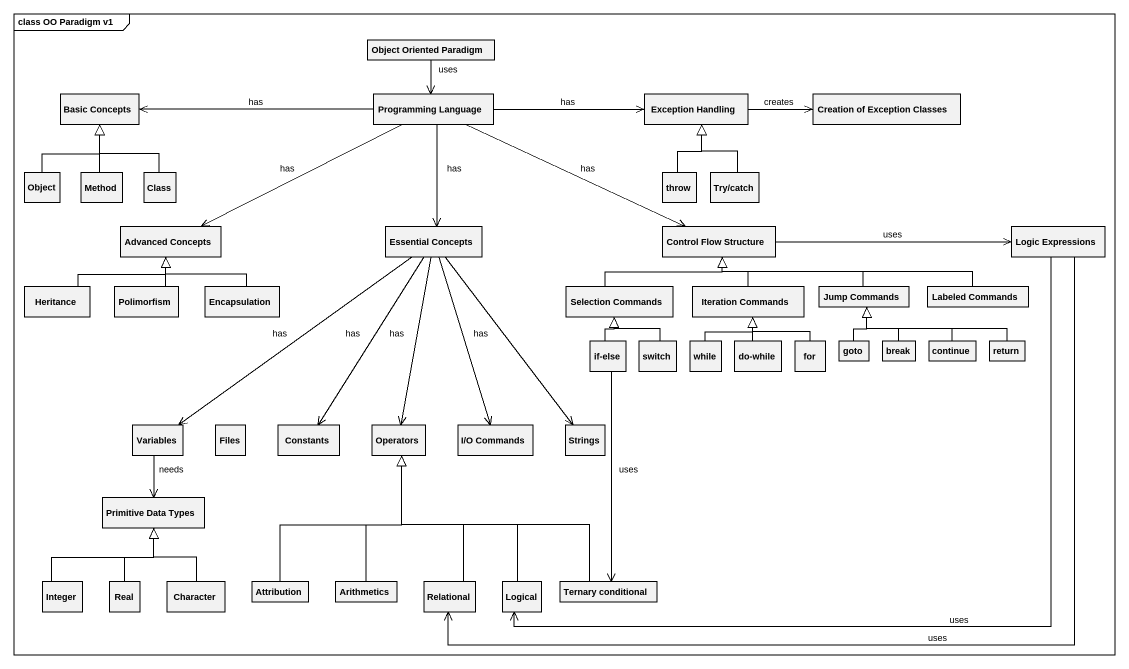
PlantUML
@startuml
mainframe class OO Paradigm v1
hide circle
hide empty members
class "Object Oriented Paradigm" as Object_Oriented_Paradigm
class "Basic Concepts" as Basic_Concepts
class "Programming Language" as Programming_Language
class "Exception Handling" as Exception_Handling
class "Creation of Exception Classes" as Creation_of_Exception
class "Object" as Object_
class Method
class "Class" as Class_
class throw
class "Try/catch" as Try_catch
class "Advanced Concepts" as Advanced_Concepts
class "Essential Concepts" as Essential_Concepts
class "Control Flow Structure" as Control_Flow_Structure
class "Logic Expressions" as Logic_Expressions
class Heritance
class Polimorfism
class Encapsulation
class "Selection Commands" as Selection_Commands
class "Iteration Commands" as Iteration_Commands
class "Jump Commands" as Jump_Commands
class "Labeled Commands" as Labeled_Commands
class "if-else" as if_else
class switch
class "while" as while_
class "do-while" as do_while
class for
class goto
class "break" as break_
class continue
class "return" as return_
class Variables
class Files
class Constants
class Operators
class "I/O Commands" as I_O_Commands
class Strings
class "Primitive Data Types" as Primitive_Data_Types
class Integer
class Real
class Character
class Attribution
class Arithmetics
class Relational
class Logical
class "Ternary conditional" as Ternary_conditional
Object_Oriented_Paradigm --> Programming_Language : uses
Programming_Language -left-> Basic_Concepts : has
Programming_Language -right-> Exception_Handling : has
Programming_Language -left-> Advanced_Concepts : has
Programming_Language --> Essential_Concepts : has
Programming_Language -right-> Control_Flow_Structure : has
Exception_Handling -right-> Creation_of_Exception : creates
Object_ -up-|> Basic_Concepts
Method -up-|> Basic_Concepts
Class_ -up-|> Basic_Concepts
throw -up-|> Exception_Handling
Try_catch -up-|> Exception_Handling
Essential_Concepts --> Variables : has
Essential_Concepts --> Constants : has
Essential_Concepts --> Operators : has
Essential_Concepts --> I_O_Commands : has
Essential_Concepts --> Strings
Control_Flow_Structure -right-> Logic_Expressions : uses
Logic_Expressions -left-> Relational : uses
Logic_Expressions --> Logical : uses
Heritance -right-|> Advanced_Concepts
Polimorfism -up-|> Advanced_Concepts
Encapsulation -up-|> Advanced_Concepts
Selection_Commands -up-|> Control_Flow_Structure
Iteration_Commands -up-|> Control_Flow_Structure
Jump_Commands -left-|> Control_Flow_Structure
Labeled_Commands -left-|> Control_Flow_Structure
if_else -up-|> Selection_Commands
if_else --> Ternary_conditional : uses
switch -up-|> Selection_Commands
while_ -up-|> Iteration_Commands
do_while -up-|> Iteration_Commands
for -up-|> Iteration_Commands
goto -up-|> Jump_Commands
break_ -up-|> Jump_Commands
continue -up-|> Jump_Commands
return_ -left-|> Jump_Commands
Variables --> Primitive_Data_Types : needs
Integer -up-|> Primitive_Data_Types
Real -up-|> Primitive_Data_Types
Character -up-|> Primitive_Data_Types
Attribution -up-|> Operators
Arithmetics -up-|> Operators
Relational -up-|> Operators
Logical -up-|> Operators
Ternary_conditional -up-|> Operators
@enduml
